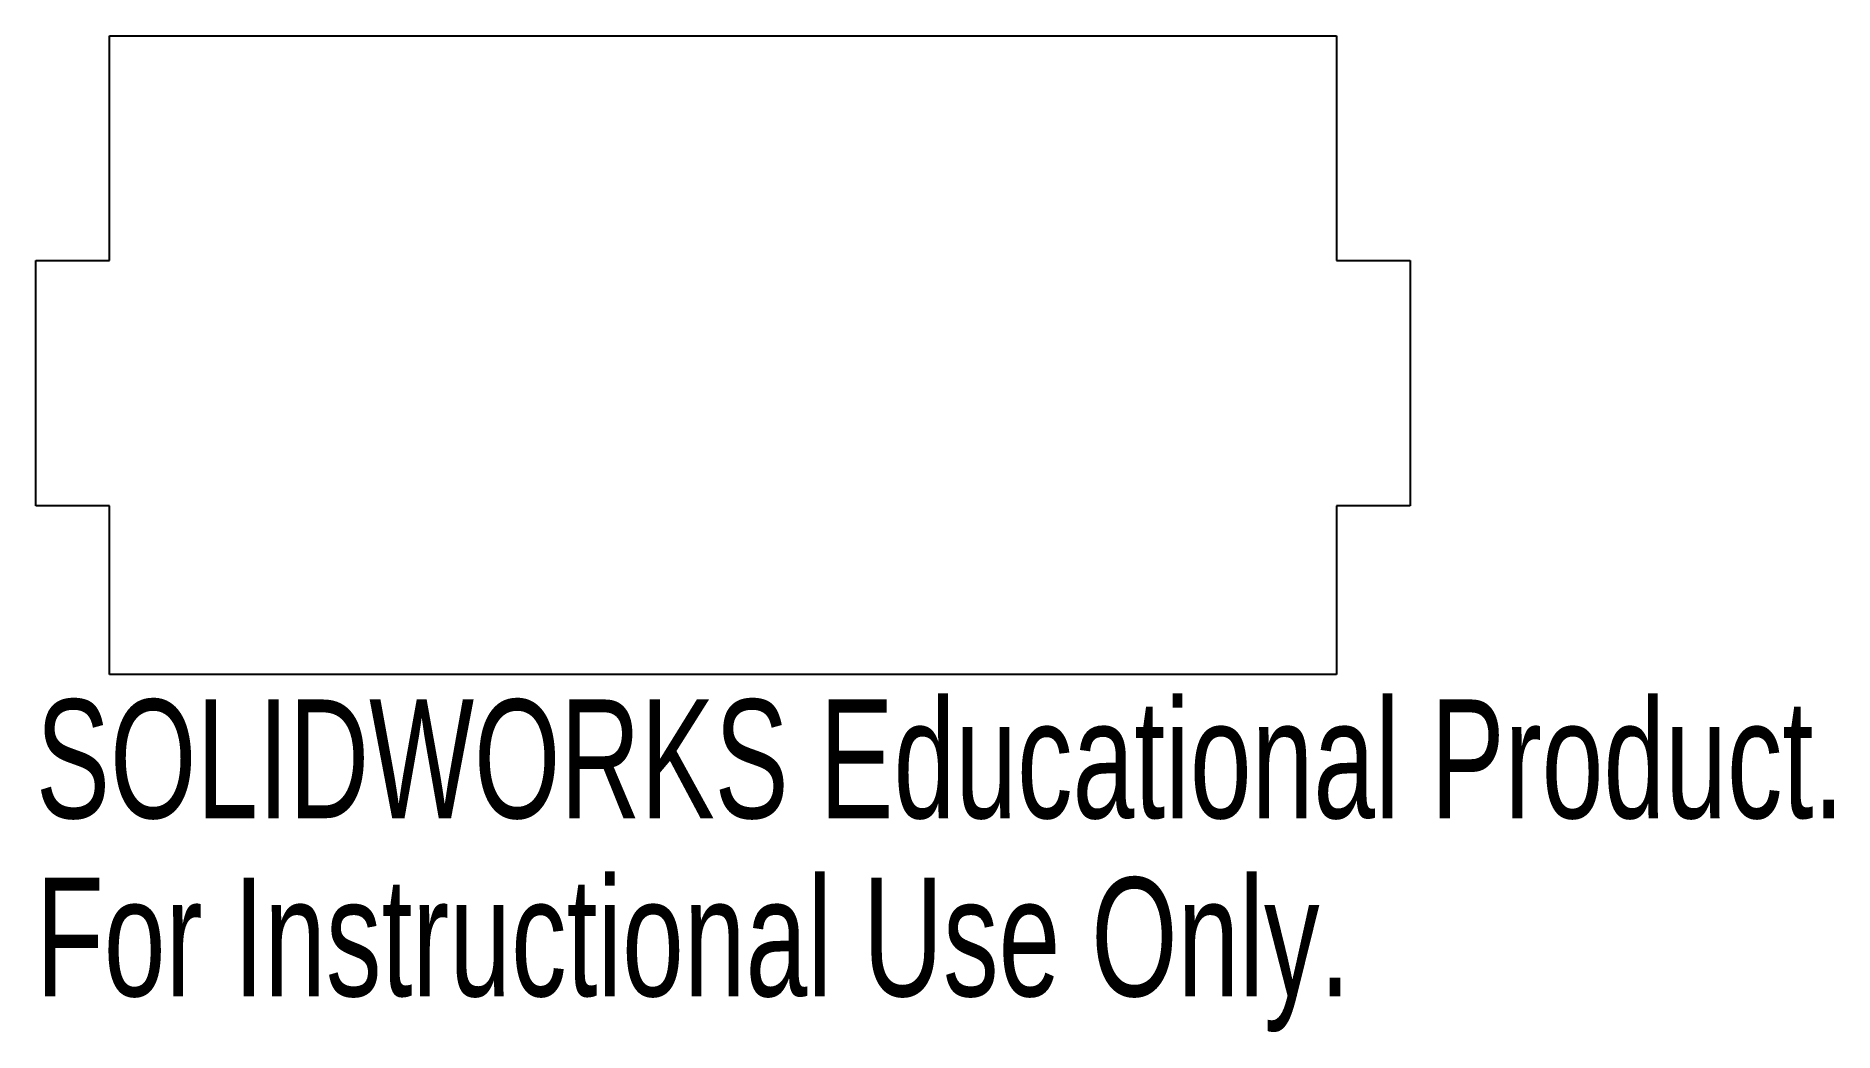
# Model space of a CAD drawing. Header units: millimetres. Extents: x -53 to 20.3, y -14.6 to 26.
import ezdxf

# ---------------------------------------------------------------- set-up
doc = ezdxf.new("R2010")
doc.units = ezdxf.units.MM
doc.styles.add('SLDTEXTSTYLE0', font='TXT', dxfattribs={"width": 0.7})

msp = doc.modelspace()

# ---------------------------------------------------------------- linework, layer by layer
at = {"color": 7, "linetype": 'Continuous', "lineweight": 25}
for p, q in [((-50, 26), (0, 26)), ((-50, 16.86), (-50, 26)), ((0, 26), (0, 16.86)), ((-53, 16.86), (-50, 16.86)), ((-53, 6.86), (-53, 16.86)), ((0, 16.86), (3, 16.86)), ((3, 16.86), (3, 6.86)), ((-50, 6.86), (-53, 6.86)), ((-50, 0), (-50, 6.86)), ((0, 6.86), (0, 0)), ((3, 6.86), (0, 6.86)), ((0, 0), (-50, 0))]:
    msp.add_line(p, q, dxfattribs=at)

# ---------------------------------------------------------------- texts
at = {"color": 7, "linetype": 'Continuous', "char_height": 4.83362, "attachment_point": 1, "style": 'SLDTEXTSTYLE0'}
for s, insert in [('SOLIDWORKS Educational Product.', (-53, -1.02)), ('For Instructional Use Only.', (-53, -8.27))]:
    msp.add_mtext(s, dxfattribs=dict(at, insert=insert))

doc.saveas('drawing.dxf')
